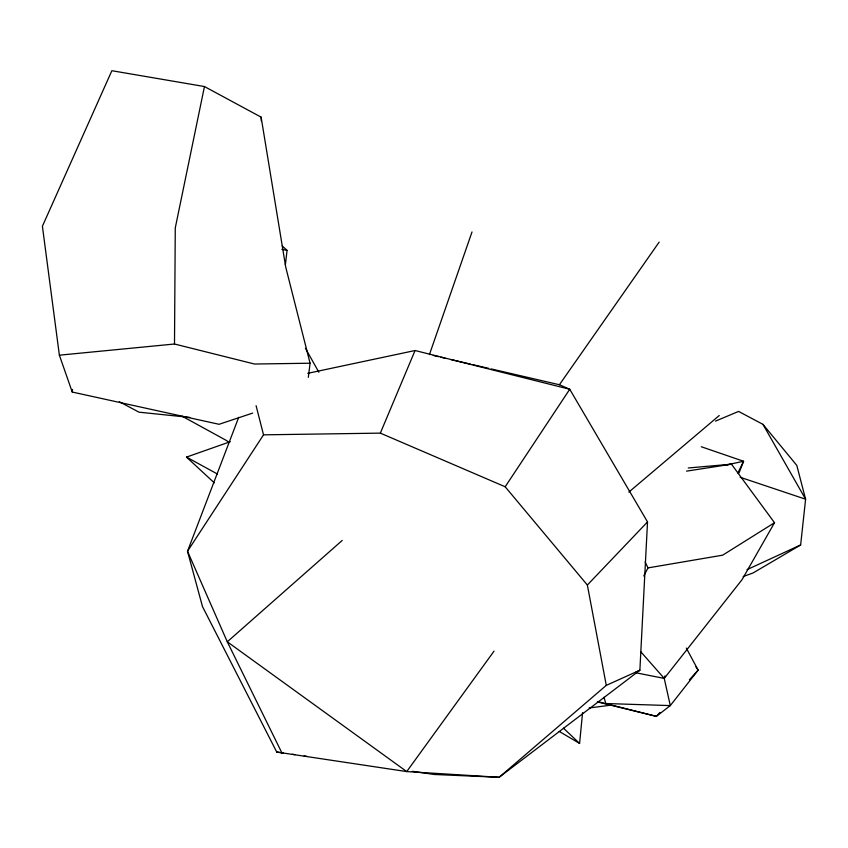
<?xml version="1.0" encoding="UTF-8"?>
<svg xmlns="http://www.w3.org/2000/svg" width="848" height="848" viewBox="0 0 848 848"><rect width="100%" height="100%" fill="white"/><g stroke="black" fill="none" stroke-linecap="round" stroke-linejoin="round"><path stroke-width="1.27" d="M308.322 377.328L310.071 363.22L254.495 364.025L174.497 344.012L175.271 227.932L204.453 86.549L111.862 70.713L42.4 226.246L59.371 355.185L72.239 392.041L219.07 424.297L252.64 413.103M491.193 368.922L559.404 384.748L569.739 389.264L647.522 521.923L639.88 670.217L499.154 777.287L434.462 774.489L412.298 771.33M559.245 731.442L579.587 743.42L582.576 712.617M743.166 576.566L753.119 572.941L800.639 544.957L805.6 499.207L796.802 465.404L762.956 424.35L738.576 411.418L715.5 421.117M285.373 264.852L287.048 250.414L282.225 245.931M72.239 392.041L72.546 389.433M597.331 701.879L656.384 716.359L670.302 705.589L664.238 678.411L665.012 675.888M429.427 354.591L472.018 231.939M238.701 417.343L187.514 551.253L202.481 606.564L276.745 752.049L406.733 771.585L499.154 777.287L606.288 685.364L639.88 670.217L635.216 672.57M739.021 472.93L743.579 461.27L701.264 446.737M282.119 753.353L227.296 641.798L187.514 551.253L263.527 434.833L380.339 433.127L415.064 350.521L569.739 389.264L505.175 486.773L587.357 585.035L606.288 685.364M737.877 473.036L743.579 461.27L725.443 465.149M643.77 575.951L648.02 567.895L722.655 555.175L774.51 522.718L731.453 464.174L688.247 467.979M774.51 522.718L742.064 579.65L664.238 678.411L635.873 672.771M559.404 384.748L659.161 242.104M494.034 651.137L406.733 771.585L227.296 641.798L342.232 540.42M659.861 712.511L656.384 716.359L598.2 701.752M689.435 679.778L698.137 670.143L686.318 648.095M587.357 585.035L647.522 521.923M628.834 492.105L719.242 415.531M747.014 569.655L800.639 544.957M214.279 482.83L186.486 457.104L230.306 441.691M307.782 373.321L415.064 350.521M686.541 471.149L731.453 464.174M589.18 707.963L611.334 705.112M59.371 355.185L174.497 344.012M189.782 417.407L139.019 412.181L119.324 401.698M276.745 752.049L283.264 752.971M292.39 754.275L294.998 754.646M304.114 755.939L306.722 756.31M281.886 249.291L287.048 250.414M433.286 355.482L438.437 356.679M441.013 357.273L444.871 358.174M451.306 359.669L470.608 364.142M473.184 364.746L488.628 368.329M740.124 477.254L805.6 499.207L762.956 424.35M380.339 433.127L505.175 486.773M204.453 86.549L261.12 117.141L285.744 267.205L310.071 363.22M186.486 457.104L217.448 474.032M182.119 416.188L226.978 440.79L228.653 442.804M563.464 728.167L579.587 743.42M640.95 651.932L664.238 678.411M695.943 666.867L698.137 670.143L670.302 705.589L605.79 703.522L603.988 697.247M305.428 348.295L318.88 372.251M645.137 562.044L648.02 567.895M256.085 405.683L263.527 434.833M261.12 117.141L261.332 121.063"/></g></svg>
